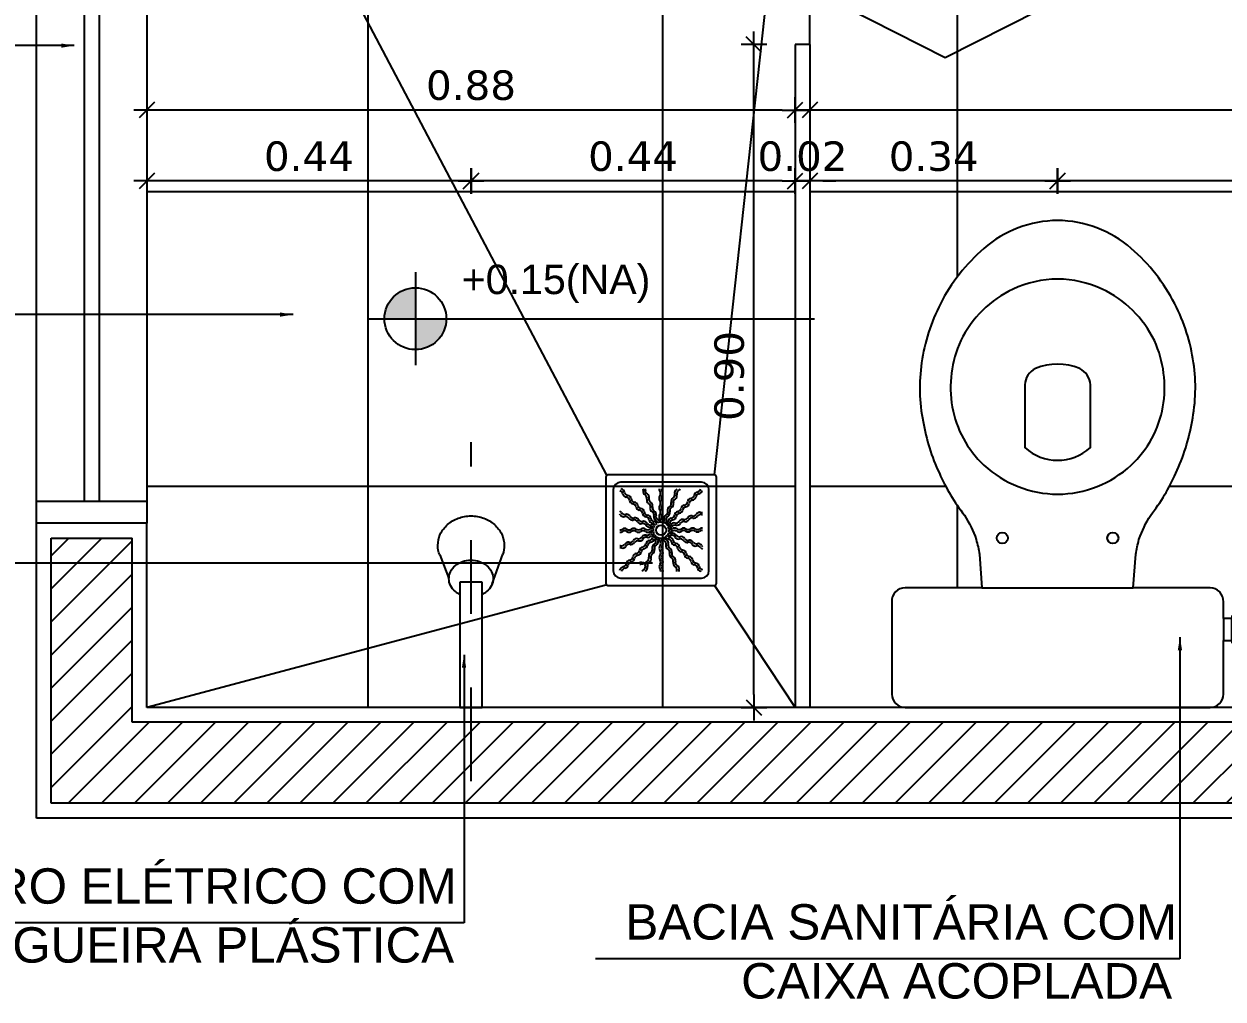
# Model space of a CAD drawing. Extents: x -36 to 357, y 137 to 237.
# Drawn here: x 40.93 to 42.558, y 200.85 to 202.173 of the extents above; entities that cross this region are included whole.
import ezdxf

# ---------------------------------------------------------------- set-up
doc = ezdxf.new("R2010")
doc.units = 0
doc.header["$LTSCALE"] = 0.01
doc.linetypes.add('CONTINU', pattern=[0])
doc.linetypes.add('DASHDOT', pattern=[25.4, 12.7, -6.35, 0, -6.35])
doc.layers.get('0').update_dxf_attribs({"linetype": 'CONTINUOUS'})
doc.layers.get('DEFPOINTS').update_dxf_attribs({"linetype": 'CONTINUOUS'})
for name, color, linetype in [('01', 1, 'CONTINUOUS'), ('252', 252, 'CONTINUOUS'), ('A-PAREDE', 5, 'CONTINUOUS'), ('A-PISOS-IDEN', 9, 'CONTINUOUS'), ('A-SOLEIRA', 1, 'CONTINUOUS'), ('ALV-V', 2, 'CONTINUOUS'), ('AR-EXO-EQP', 7, 'DASHDOT'), ('ARQ-CTA-1_025', 1, 'CONTINUOUS'), ('ARQ-EQP-ENCOBERTO', 8, 'CONTINUOUS'), ('ARQ-ESQ-VISTA1', 2, 'CONTINUOUS'), ('ARQ-MOB-VISTA', 1, 'CONTINU'), ('ARQ-SMB-1_025', 1, 'CONTINUOUS'), ('ARQ-TXT-1_025', 2, 'CONTINUOUS'), ('BL-SAN-01', 1, 'CONTINUOUS')]:
    doc.layers.add(name, color=color, linetype=linetype)
doc.styles.add('ESC-50-A20', font='arial.ttf', dxfattribs={"height": 0.1})
doc.styles.add('FNDE Texto Cota 0025', font='verdana.ttf', dxfattribs={"height": 0.04})
doc.dimstyles.new('FNDE 1-0025', dxfattribs={"dimscale": 5, "dimtxt": 0.04, "dimasz": 0.0035, "dimexe": 0.15, "dimexo": 0.15, "dimgap": 0.0025, "dimtad": 1, "dimzin": 1, "dimdsep": 46, "dimtxsty": 'FNDE Texto Cota 0025', "dimblk": 'tic', "dimcen": 0.015, "dimdle": 0.15, "dimse1": 1, "dimse2": 1, "dimclrd": 251, "dimclre": 251, "dimclrt": 256, "dimaunit": 1, "dimadec": 3, "dimazin": 0, "dimtfac": 1, "dimtix": 1, "dimtmove": 2, "dimatfit": 3, "dimfxl": 0.15, "dimtvp": 1, "dimtolj": 1, "dimtzin": 0, "dimarcsym": 0})

# ---------------------------------------------------------------- blocks, each defined once
blk = doc.blocks.new('A$C739A738C')
at = {"color": 1}
for points in [[(0.2525, 0, 0.182004), (0.3525, 0.038, 0.098298), (0.4115, 0.113, 0.085166), (0.437, 0.193, 0.08648), (0.435, 0.273, 0.067868), (0.413, 0.343, 0.06199), (0.379, 0.4, -0.060779), (0.363, 0.433, -0.023796), (0.3585, 0.453), (0.3553, 0.4985), (0.4595, 0.4985, 0.424217), (0.4775, 0.5175), (0.4775, 0.54), (0.4775, 0.57), (0.4775, 0.643, 0.418036), (0.4595, 0.661), (0.2525, 0.661), (0.0455, 0.661, 0.418036), (0.0275, 0.643), (0.0275, 0.57), (0.016, 0.57), (0.016, 0.573), (0, 0.573), (0, 0.555), (0, 0.537), (0.016, 0.537), (0.016, 0.54), (0.0275, 0.54), (0.0275, 0.5175, 0.424217), (0.0455, 0.4985), (0.1497, 0.4985), (0.1465, 0.453, -0.023796), (0.142, 0.433, -0.060779), (0.126, 0.4, 0.06199), (0.092, 0.343, 0.067868), (0.07, 0.273, 0.08648), (0.068, 0.193, 0.085166), (0.0935, 0.113, 0.098298), (0.1525, 0.038, 0.182004)], [(0.2825, 0.201, 0.276984), (0.297, 0.223), (0.297, 0.308, 0.393258), (0.208, 0.308), (0.208, 0.223, 0.276984), (0.2225, 0.201, 0.2)]]:
    blk.add_lwpolyline(points, format="xyb", close=True, dxfattribs=at)
for points in [[(0.016, 0.57), (0.016, 0.54)], [(0.0275, 0.54), (0.0275, 0.57)], [(0.3553, 0.4985), (0.2525, 0.4985), (0.1497, 0.4985)]]:
    blk.add_lwpolyline(points, dxfattribs=at)
for centre in [(0.1775, 0.431), (0.3275, 0.431)]:
    blk.add_circle(centre, 0.0075, dxfattribs=at)
for centre, radius, start, end in [((0.2535, 0.2227), 0.1488, 90.3748, 132.7332), ((0.2515, 0.2227), 0.1488, 47.2668, 89.6252), ((0.2494, 0.2281), 0.1421, 132.9857, 169.8951), ((0.2556, 0.2281), 0.1421, 10.1049, 47.0143), ((0.2624, 0.2268), 0.1551, 170.2788, 204.2845), ((0.2426, 0.2268), 0.1551, 335.7155, 9.7212), ((0.2558, 0.2287), 0.1499, 205.9856, 244.8271), ((0.2492, 0.2287), 0.1499, 295.1729, 334.0144), ((0.2543, 0.2299), 0.1504, 245.5324, 269.3097), ((0.2507, 0.2299), 0.1504, 270.6903, 294.4676)]:
    blk.add_arc(centre, radius, start, end, dxfattribs=at)
blk = doc.blocks.new('CH-D-PL')
at = {"layer": 'AR-EXO-EQP'}
blk.add_line((-0.1, 0), (0.36, 0), dxfattribs=at)
at = {"layer": 'BL-SAN-01'}
for p, q in [((0.168, 0.0288), (0.2081, 0.043)), ((0, -0.015), (0, 0.015)), ((0, 0.015), (0.17, 0.015)), ((0.17, 0.015), (0.17, -0.015)), ((0.17, -0.015), (0, -0.015)), ((0.207, -0.0425), (0.175, -0.03))]:
    blk.add_line(p, q, dxfattribs=at)
for points in [[(0.22, -0.045, 0.109452), (0.2351, -0.0417, 0.102376), (0.2483, -0.0318, 0.093737), (0.2569, -0.0175, 0.088426), (0.26, 0, 0.088426), (0.2569, 0.0175, 0.093737), (0.2483, 0.0318, 0.102376), (0.2351, 0.0417, 0.109452), (0.22, 0.045, 0.085068), (0.2081, 0.043, 0.102376)], [(0.1533, -0.015, 0.061293), (0.1573, -0.0212, 0.104065), (0.1657, -0.0278, 0.115836), (0.175, -0.03, 0.115836), (0.1843, -0.0278, 0.104065), (0.1927, -0.0212, 0.09084), (0.198, -0.0117, 0.083285), (0.2, 0, 0.083285), (0.198, 0.0117, 0.09084), (0.1927, 0.0212, 0.104065), (0.1843, 0.0278, 0.115836), (0.175, 0.03, 0.115836), (0.1657, 0.0278, 0.104065), (0.1573, 0.0212, 0.061293), (0.1533, 0.015, 0.083285)], [(0.207, -0.0425, 0.093692), (0.22, -0.045, 0.109452)]]:
    blk.add_lwpolyline(points, format="xyb", dxfattribs=at)
blk = doc.blocks.new('tic')
at = {"color": 251}
for p, q in [((0, -1), (0, 1)), ((-1, 0), (1, 0))]:
    blk.add_line(p, q, dxfattribs=at)
blk.add_line((-0.6, -0.6), (0.6, 0.6))
blk = doc.blocks.new('*D189')
at = {"layer": 'ARQ-CTA-1_025', "color": 251, "lineweight": -2}
blk.add_line((42.9967, 201.9601), (42.3506, 201.9601), dxfattribs=at)
at = {"layer": 'DEFPOINTS', "color": 0}
for p in [(42.3331, 201.9601), (42.3331, 201.8456), (43.0142, 201.4975)]:
    blk.add_point(p, dxfattribs=at)
at = {"layer": 'ARQ-CTA-1_025', "color": 251, "lineweight": -2, "xscale": 0.0175, "yscale": 0.0175, "zscale": 0.0175, "rotation": 180}
blk.add_blockref('tic', (42.3331, 201.9601), dxfattribs=at)
at = {"layer": 'ARQ-CTA-1_025', "color": 251, "lineweight": -2, "xscale": 0.0175, "yscale": 0.0175, "zscale": 0.0175}
blk.add_blockref('tic', (43.0142, 201.9601), dxfattribs=at)
at = {"layer": 'ARQ-CTA-1_025', "insert": (42.6736, 201.9935), "char_height": 0.04, "attachment_point": 5, "style": 'FNDE Texto Cota 0025'}
blk.add_mtext('\\A1;0.68', dxfattribs=at)
blk = doc.blocks.new('*D190')
at = {"layer": 'ARQ-CTA-1_025', "color": 251, "lineweight": -2}
blk.add_line((42.3156, 201.9601), (42.0144, 201.9601), dxfattribs=at)
at = {"layer": 'DEFPOINTS', "color": 0}
for p in [(41.9969, 201.9601), (42.3331, 201.8456), (41.9969, 201.4448)]:
    blk.add_point(p, dxfattribs=at)
at = {"layer": 'ARQ-CTA-1_025', "color": 251, "lineweight": -2, "xscale": 0.0175, "yscale": 0.0175, "zscale": 0.0175, "rotation": 180}
blk.add_blockref('tic', (41.9969, 201.9601), dxfattribs=at)
at = {"layer": 'ARQ-CTA-1_025', "color": 251, "lineweight": -2, "xscale": 0.0175, "yscale": 0.0175, "zscale": 0.0175}
blk.add_blockref('tic', (42.3331, 201.9601), dxfattribs=at)
at = {"layer": 'ARQ-CTA-1_025', "insert": (42.165, 201.9934), "char_height": 0.04, "attachment_point": 5, "style": 'FNDE Texto Cota 0025'}
blk.add_mtext('\\A1;0.34', dxfattribs=at)
blk = doc.blocks.new('*D191')
at = {"layer": 'ARQ-CTA-1_025', "color": 251, "lineweight": -2}
for p, q in [((41.9594, 201.9601), (41.9419, 201.9601)), ((41.9969, 201.9601), (41.9769, 201.9601)), ((42.0144, 201.9601), (42.0319, 201.9601))]:
    blk.add_line(p, q, dxfattribs=at)
at = {"layer": 'DEFPOINTS', "color": 0}
for p in [(41.9769, 201.9601), (41.9769, 201.4448), (41.9969, 201.4448)]:
    blk.add_point(p, dxfattribs=at)
at = {"layer": 'ARQ-CTA-1_025', "color": 251, "lineweight": -2, "xscale": 0.0175, "yscale": 0.0175, "zscale": 0.0175}
blk.add_blockref('tic', (41.9769, 201.9601), dxfattribs=at)
at = {"layer": 'ARQ-CTA-1_025', "color": 251, "lineweight": -2, "xscale": 0.0175, "yscale": 0.0175, "zscale": 0.0175, "rotation": 180}
blk.add_blockref('tic', (41.9969, 201.9601), dxfattribs=at)
at = {"layer": 'ARQ-CTA-1_025', "insert": (41.9869, 201.9934), "char_height": 0.04, "attachment_point": 5, "style": 'FNDE Texto Cota 0025'}
blk.add_mtext('\\A1;0.02', dxfattribs=at)
blk = doc.blocks.new('*D192')
at = {"layer": 'ARQ-CTA-1_025', "color": 251, "lineweight": -2}
blk.add_line((41.9594, 201.9601), (41.5544, 201.9601), dxfattribs=at)
at = {"layer": 'DEFPOINTS', "color": 0}
for p in [(41.5369, 201.9601), (41.5369, 201.6148), (41.9769, 201.4448)]:
    blk.add_point(p, dxfattribs=at)
at = {"layer": 'ARQ-CTA-1_025', "color": 251, "lineweight": -2, "xscale": 0.0175, "yscale": 0.0175, "zscale": 0.0175, "rotation": 180}
blk.add_blockref('tic', (41.5369, 201.9601), dxfattribs=at)
at = {"layer": 'ARQ-CTA-1_025', "color": 251, "lineweight": -2, "xscale": 0.0175, "yscale": 0.0175, "zscale": 0.0175}
blk.add_blockref('tic', (41.9769, 201.9601), dxfattribs=at)
at = {"layer": 'ARQ-CTA-1_025', "insert": (41.7569, 201.9934), "char_height": 0.04, "attachment_point": 5, "style": 'FNDE Texto Cota 0025'}
blk.add_mtext('\\A1;0.44', dxfattribs=at)
blk = doc.blocks.new('*D193')
at = {"layer": 'ARQ-CTA-1_025', "color": 251, "lineweight": -2}
blk.add_line((41.5194, 201.9601), (41.1144, 201.9601), dxfattribs=at)
at = {"layer": 'DEFPOINTS', "color": 0}
for p in [(41.0969, 201.9601), (41.5369, 201.6148), (41.0969, 201.4448)]:
    blk.add_point(p, dxfattribs=at)
at = {"layer": 'ARQ-CTA-1_025', "color": 251, "lineweight": -2, "xscale": 0.0175, "yscale": 0.0175, "zscale": 0.0175, "rotation": 180}
blk.add_blockref('tic', (41.0969, 201.9601), dxfattribs=at)
at = {"layer": 'ARQ-CTA-1_025', "color": 251, "lineweight": -2, "xscale": 0.0175, "yscale": 0.0175, "zscale": 0.0175}
blk.add_blockref('tic', (41.5369, 201.9601), dxfattribs=at)
at = {"layer": 'ARQ-CTA-1_025', "insert": (41.3169, 201.9934), "char_height": 0.04, "attachment_point": 5, "style": 'FNDE Texto Cota 0025'}
blk.add_mtext('\\A1;0.44', dxfattribs=at)
blk = doc.blocks.new('*D194')
at = {"layer": 'ARQ-CTA-1_025', "color": 251, "lineweight": -2}
blk.add_line((43.3794, 202.0564), (42.0144, 202.0564), dxfattribs=at)
at = {"layer": 'DEFPOINTS', "color": 0}
for p in [(41.9969, 202.0564), (41.9969, 201.4035), (43.3969, 201.4035)]:
    blk.add_point(p, dxfattribs=at)
at = {"layer": 'ARQ-CTA-1_025', "color": 251, "lineweight": -2, "xscale": 0.0175, "yscale": 0.0175, "zscale": 0.0175, "rotation": 180}
blk.add_blockref('tic', (41.9969, 202.0564), dxfattribs=at)
at = {"layer": 'ARQ-CTA-1_025', "color": 251, "lineweight": -2, "xscale": 0.0175, "yscale": 0.0175, "zscale": 0.0175}
blk.add_blockref('tic', (43.3969, 202.0564), dxfattribs=at)
at = {"layer": 'ARQ-CTA-1_025', "insert": (42.6969, 202.0897), "char_height": 0.04, "attachment_point": 5, "style": 'FNDE Texto Cota 0025'}
blk.add_mtext('\\A1;1.40', dxfattribs=at)
blk = doc.blocks.new('*D195')
at = {"layer": 'ARQ-CTA-1_025', "color": 251, "lineweight": -2}
blk.add_line((41.9594, 202.0564), (41.1144, 202.0564), dxfattribs=at)
at = {"layer": 'DEFPOINTS', "color": 0}
for p in [(41.0969, 202.0564), (41.0969, 201.4035), (41.9769, 201.4035)]:
    blk.add_point(p, dxfattribs=at)
at = {"layer": 'ARQ-CTA-1_025', "color": 251, "lineweight": -2, "xscale": 0.0175, "yscale": 0.0175, "zscale": 0.0175, "rotation": 180}
blk.add_blockref('tic', (41.0969, 202.0564), dxfattribs=at)
at = {"layer": 'ARQ-CTA-1_025', "color": 251, "lineweight": -2, "xscale": 0.0175, "yscale": 0.0175, "zscale": 0.0175}
blk.add_blockref('tic', (41.9769, 202.0564), dxfattribs=at)
at = {"layer": 'ARQ-CTA-1_025', "insert": (41.5369, 202.0898), "char_height": 0.04, "attachment_point": 5, "style": 'FNDE Texto Cota 0025'}
blk.add_mtext('\\A1;0.88', dxfattribs=at)
blk = doc.blocks.new('*D252')
at = {"layer": 'ARQ-CTA-1_025', "color": 251, "lineweight": -2}
blk.add_line((41.9209, 201.2629), (41.9209, 202.1279), dxfattribs=at)
at = {"layer": 'DEFPOINTS', "color": 0}
for p in [(41.9209, 202.1454), (41.9769, 202.1454), (41.9769, 201.2454)]:
    blk.add_point(p, dxfattribs=at)
at = {"layer": 'ARQ-CTA-1_025', "color": 251, "lineweight": -2, "xscale": 0.0175, "yscale": 0.0175, "zscale": 0.0175}
for p, rotation in [((41.9209, 202.1454), 90), ((41.9209, 201.2454), 270)]:
    blk.add_blockref('tic', p, dxfattribs=dict(at, rotation=rotation))
at = {"layer": 'ARQ-CTA-1_025', "insert": (41.8876, 201.6954), "char_height": 0.04, "attachment_point": 5, "rotation": 90, "style": 'FNDE Texto Cota 0025'}
blk.add_mtext('\\A1;0.90', dxfattribs=at)
blk = doc.blocks.new('FNDE-Nível Planta-1_025')
at = {"linetype": 'Continuous', "ltscale": 0.5}
h = blk.add_hatch(color=251, dxfattribs=at)
h.paths.add_polyline_path([(135.6568, 3.8132), (135.6568, 3.8552, 0.414214), (135.6148, 3.8132)])
h.paths.add_polyline_path([(135.6568, 3.8132), (135.6568, 3.7712, 0.414214), (135.6988, 3.8132)])
at = {"color": 251}
for p, q in [((135.6568, 3.8762), (135.6568, 3.7502)), ((135.5938, 3.8132), (135.6988, 3.8132)), ((135.6988, 3.8132), (136.1987, 3.8132))]:
    blk.add_line(p, q, dxfattribs=at)
blk.add_circle((135.6568, 3.8132), 0.042, dxfattribs=at)
blk = doc.blocks.new('A$C29B145EC')
at = {"layer": '01', "color": 251, "ltscale": 10}
for p, q in [((0, 0.6883), (0, 0.0117)), ((0.6883, 0.7), (0.0117, 0.7)), ((0.7, 0.0117), (0.7, 0.6883)), ((0.6067, 0.6533), (0.0933, 0.6533)), ((0.0467, 0.6067), (0.0467, 0.0933)), ((0.6533, 0.0933), (0.6533, 0.6067)), ((0.3228, 0.3929), (0.3117, 0.3833)), ((0.3413, 0.4), (0.3274, 0.3954)), ((0.3611, 0.3995), (0.3465, 0.4006)), ((0.3792, 0.3915), (0.3661, 0.3981)), ((0.3929, 0.3772), (0.3833, 0.3883)), ((0.3005, 0.3611), (0.2994, 0.3465)), ((0.3, 0.3413), (0.3046, 0.3274)), ((0.3085, 0.3792), (0.3019, 0.3661)), ((0.3071, 0.3228), (0.3167, 0.3117)), ((0.3208, 0.3085), (0.3339, 0.3019)), ((0.3587, 0.3), (0.3726, 0.3046)), ((0.3772, 0.3071), (0.3883, 0.3167)), ((0.3915, 0.3208), (0.3981, 0.3339)), ((0.4, 0.3587), (0.3954, 0.3726)), ((0.3995, 0.3389), (0.4006, 0.3535)), ((0.3389, 0.3005), (0.3535, 0.2994)), ((0.0117, 0), (0.6883, 0)), ((0.0933, 0.0467), (0.6067, 0.0467))]:
    blk.add_line(p, q, dxfattribs=at)
blk.add_circle((0.35, 0.35), 0.0321, dxfattribs=at)
for centre, radius, start, end in [((0.0117, 0.6883), 0.0117, 90, 180), ((0.6883, 0.6883), 0.0117, 0, 90), ((0.0933, 0.6067), 0.0467, 90, 180), ((0.1017, 0.6349), 0.0245, 259.28678, 261.81216), ((0.0947, 0.5865), 0.0245, 45, 81.81216), ((0.2134, 0.6065), 0.0245, 345.68784, 11.38853), ((0.2271, 0.6122), 0.0245, 345.68784, 358.02046), ((0.3613, 0.6101), 0.0245, 177.07178, 216.81216), ((0.3761, 0.6101), 0.0245, 177.07178, 216.81216), ((0.4348, 0.628), 0.0245, 300.68784, 317.20212), ((0.4485, 0.6223), 0.0245, 300.68784, 333.42235), ((0.576, 0.6158), 0.0245, 315, 349.44028), ((0.6067, 0.6067), 0.0467, 0, 90), ((0.1003, 0.5997), 0.0117, 178.15805, 180), ((0.0842, 0.576), 0.0245, 45, 79.44028), ((0.0842, 0.576), 0.0245, 8.18784, 45), ((0.1326, 0.5832), 0.0245, 188.18784, 225), ((0.0947, 0.5865), 0.0245, 8.18784, 45), ((0.1326, 0.5832), 0.0245, 225, 261.81216), ((0.1431, 0.5936), 0.0245, 188.18784, 225), ((0.1431, 0.5936), 0.0245, 225, 261.81216), ((0.1256, 0.5347), 0.0245, 45, 81.81216), ((0.1361, 0.5452), 0.0245, 45, 81.81216), ((0.1256, 0.5347), 0.0245, 8.18784, 45), ((0.1741, 0.5419), 0.0245, 188.18784, 225), ((0.1361, 0.5452), 0.0245, 8.18784, 45), ((0.1846, 0.5524), 0.0245, 188.18784, 225), ((0.1846, 0.5524), 0.0245, 225, 261.81216), ((0.2609, 0.5946), 0.0245, 165.68784, 202.5), ((0.2609, 0.5946), 0.0245, 202.5, 239.31216), ((0.2359, 0.5525), 0.0245, 22.5, 59.31216), ((0.2746, 0.6003), 0.0245, 165.68784, 202.5), ((0.2746, 0.6003), 0.0245, 202.5, 239.31216), ((0.2359, 0.5525), 0.0245, 345.68784, 22.5), ((0.2834, 0.5406), 0.0245, 165.68784, 202.5), ((0.2496, 0.5582), 0.0245, 22.5, 59.31216), ((0.2496, 0.5582), 0.0245, 345.68784, 22.5), ((0.2971, 0.5463), 0.0245, 165.68784, 202.5), ((0.2971, 0.5463), 0.0245, 202.5, 239.31216), ((0.3614, 0.5516), 0.0245, 143.18784, 180), ((0.3614, 0.5516), 0.0245, 180, 216.81216), ((0.3221, 0.5807), 0.0245, 0, 36.81216), ((0.3221, 0.5807), 0.0245, 323.18784, 0), ((0.3222, 0.5222), 0.0245, 0, 36.81216), ((0.3762, 0.5516), 0.0245, 143.18784, 180), ((0.3762, 0.5516), 0.0245, 180, 216.81216), ((0.3369, 0.5807), 0.0245, 0, 36.81216), ((0.3369, 0.5807), 0.0245, 323.18784, 0), ((0.337, 0.5222), 0.0245, 0, 36.81216), ((0.4377, 0.5319), 0.0245, 157.5, 194.31216), ((0.4377, 0.5319), 0.0245, 120.68784, 157.5), ((0.4125, 0.5739), 0.0245, 300.68784, 337.5), ((0.4514, 0.5262), 0.0245, 157.5, 194.31216), ((0.4514, 0.5262), 0.0245, 120.68784, 157.5), ((0.4125, 0.5739), 0.0245, 337.5, 14.31216), ((0.4599, 0.586), 0.0245, 157.5, 194.31216), ((0.4599, 0.586), 0.0245, 120.68784, 157.5), ((0.4262, 0.5682), 0.0245, 300.68784, 337.5), ((0.4262, 0.5682), 0.0245, 337.5, 14.31216), ((0.4737, 0.5803), 0.0245, 157.5, 194.31216), ((0.4737, 0.5803), 0.0245, 120.68784, 157.5), ((0.5419, 0.5259), 0.0245, 135, 171.81216), ((0.5419, 0.5259), 0.0245, 98.18784, 135), ((0.5524, 0.5154), 0.0245, 135, 171.81216), ((0.5524, 0.5154), 0.0245, 98.18784, 135), ((0.5347, 0.5744), 0.0245, 278.18784, 315), ((0.5452, 0.5639), 0.0245, 278.18784, 315), ((0.5347, 0.5744), 0.0245, 315, 351.81216), ((0.5832, 0.5674), 0.0245, 135, 171.81216), ((0.5452, 0.5639), 0.0245, 315, 351.81216), ((0.5832, 0.5674), 0.0245, 98.18784, 135), ((0.5936, 0.5569), 0.0245, 135, 171.81216), ((0.5936, 0.5569), 0.0245, 98.18784, 135), ((0.576, 0.6158), 0.0245, 278.18784, 315), ((0.5865, 0.6053), 0.0245, 278.18784, 315), ((0.5865, 0.6053), 0.0245, 315, 351.81216), ((0.0777, 0.4485), 0.0245, 30.68784, 63.42235), ((0.1197, 0.4737), 0.0245, 210.68784, 247.5), ((0.1741, 0.5419), 0.0245, 225, 261.81216), ((0.1671, 0.4934), 0.0245, 45, 81.81216), ((0.1776, 0.5039), 0.0245, 45, 81.81216), ((0.1671, 0.4934), 0.0245, 8.18784, 45), ((0.2155, 0.5006), 0.0245, 188.18784, 225), ((0.1776, 0.5039), 0.0245, 8.18784, 45), ((0.2155, 0.5006), 0.0245, 225, 261.81216), ((0.226, 0.5111), 0.0245, 188.18784, 225), ((0.226, 0.5111), 0.0245, 225, 261.81216), ((0.2085, 0.4521), 0.0245, 45, 81.81216), ((0.219, 0.4626), 0.0245, 45, 81.81216), ((0.2085, 0.4521), 0.0245, 8.18784, 45), ((0.257, 0.4593), 0.0245, 188.18784, 225), ((0.219, 0.4626), 0.0245, 8.18784, 45), ((0.2675, 0.4698), 0.0245, 188.18784, 225), ((0.2834, 0.5406), 0.0245, 202.5, 239.31216), ((0.2584, 0.4985), 0.0245, 22.5, 59.31216), ((0.2584, 0.4985), 0.0245, 345.68784, 22.5), ((0.3059, 0.4866), 0.0245, 165.68784, 202.5), ((0.3059, 0.4866), 0.0245, 202.5, 239.31216), ((0.2721, 0.5042), 0.0245, 22.5, 59.31216), ((0.2809, 0.4445), 0.0245, 22.5, 59.31216), ((0.2721, 0.5042), 0.0245, 345.68784, 22.5), ((0.3196, 0.4923), 0.0245, 165.68784, 202.5), ((0.3196, 0.4923), 0.0245, 202.5, 239.31216), ((0.2946, 0.4502), 0.0245, 22.5, 59.31216), ((0.2946, 0.4502), 0.0245, 345.68784, 22.5), ((0.3615, 0.4931), 0.0245, 143.18784, 180), ((0.3615, 0.4931), 0.0245, 180, 216.81216), ((0.3222, 0.5222), 0.0245, 323.18784, 0), ((0.3223, 0.4637), 0.0245, 0, 36.81216), ((0.3223, 0.4637), 0.0245, 323.18784, 0), ((0.3764, 0.4931), 0.0245, 143.18784, 180), ((0.3764, 0.4931), 0.0245, 180, 216.81216), ((0.337, 0.5222), 0.0245, 323.18784, 0), ((0.3372, 0.4637), 0.0245, 0, 36.81216), ((0.3372, 0.4637), 0.0245, 323.18784, 0), ((0.368, 0.4657), 0.0245, 300.68784, 337.5), ((0.368, 0.4657), 0.0245, 337.5, 14.31216), ((0.4154, 0.4778), 0.0245, 157.5, 194.31216), ((0.4154, 0.4778), 0.0245, 120.68784, 157.5), ((0.3902, 0.5198), 0.0245, 300.68784, 337.5), ((0.3817, 0.46), 0.0245, 337.5, 14.31216), ((0.4291, 0.4721), 0.0245, 157.5, 194.31216), ((0.4291, 0.4721), 0.0245, 120.68784, 157.5), ((0.3902, 0.5198), 0.0245, 337.5, 14.31216), ((0.4039, 0.5141), 0.0245, 300.68784, 337.5), ((0.4039, 0.5141), 0.0245, 337.5, 14.31216), ((0.4593, 0.443), 0.0245, 135, 171.81216), ((0.4593, 0.443), 0.0245, 98.18784, 135), ((0.4698, 0.4325), 0.0245, 98.18784, 135), ((0.4521, 0.4915), 0.0245, 278.18784, 315), ((0.4626, 0.481), 0.0245, 278.18784, 315), ((0.4521, 0.4915), 0.0245, 315, 351.81216), ((0.5006, 0.4845), 0.0245, 135, 171.81216), ((0.4626, 0.481), 0.0245, 315, 351.81216), ((0.5006, 0.4845), 0.0245, 98.18784, 135), ((0.5111, 0.474), 0.0245, 135, 171.81216), ((0.5111, 0.474), 0.0245, 98.18784, 135), ((0.4934, 0.5329), 0.0245, 278.18784, 315), ((0.5039, 0.5224), 0.0245, 278.18784, 315), ((0.4934, 0.5329), 0.0245, 315, 351.81216), ((0.5039, 0.5224), 0.0245, 315, 351.81216), ((0.5946, 0.4391), 0.0245, 112.5, 149.31216), ((0.5946, 0.4391), 0.0245, 75.68784, 112.5), ((0.6065, 0.4866), 0.0245, 255.68784, 281.38853), ((0.072, 0.4348), 0.0245, 30.68784, 47.20212), ((0.114, 0.4599), 0.0245, 210.68784, 247.5), ((0.114, 0.4599), 0.0245, 247.5, 284.31216), ((0.1197, 0.4737), 0.0245, 247.5, 284.31216), ((0.1261, 0.4125), 0.0245, 67.5, 104.31216), ((0.1318, 0.4262), 0.0245, 67.5, 104.31216), ((0.1261, 0.4125), 0.0245, 30.68784, 67.5), ((0.1318, 0.4262), 0.0245, 30.68784, 67.5), ((0.1681, 0.4377), 0.0245, 210.68784, 247.5), ((0.1738, 0.4514), 0.0245, 210.68784, 247.5), ((0.1681, 0.4377), 0.0245, 247.5, 284.31216), ((0.1738, 0.4514), 0.0245, 247.5, 284.31216), ((0.1802, 0.3902), 0.0245, 67.5, 104.31216), ((0.1859, 0.4039), 0.0245, 67.5, 104.31216), ((0.1802, 0.3902), 0.0245, 30.68784, 67.5), ((0.1859, 0.4039), 0.0245, 30.68784, 67.5), ((0.2222, 0.4154), 0.0245, 210.68784, 247.5), ((0.2279, 0.4291), 0.0245, 210.68784, 247.5), ((0.2222, 0.4154), 0.0245, 247.5, 284.31216), ((0.2279, 0.4291), 0.0245, 247.5, 284.31216), ((0.2343, 0.368), 0.0245, 67.5, 104.31216), ((0.24, 0.3817), 0.0245, 67.5, 104.31216), ((0.257, 0.4593), 0.0245, 225, 261.81216), ((0.2343, 0.368), 0.0245, 30.68784, 67.5), ((0.24, 0.3817), 0.0245, 30.68784, 67.5), ((0.2675, 0.4698), 0.0245, 225, 261.81216), ((0.25, 0.4109), 0.0245, 45, 81.81216), ((0.2763, 0.3931), 0.0245, 210.68784, 247.5), ((0.282, 0.4068), 0.0245, 210.68784, 247.5), ((0.2605, 0.4214), 0.0245, 45, 81.81216), ((0.25, 0.4109), 0.0245, 8.18784, 45), ((0.282, 0.4068), 0.0245, 247.5, 284.31216), ((0.2984, 0.418), 0.0245, 188.18784, 225), ((0.2605, 0.4214), 0.0245, 8.18784, 45), ((0.2984, 0.418), 0.0245, 225, 261.81216), ((0.3089, 0.4285), 0.0245, 188.18784, 225), ((0.2941, 0.3594), 0.0245, 67.5, 104.31216), ((0.3089, 0.4285), 0.0245, 225, 261.81216), ((0.2915, 0.3696), 0.0245, 45, 81.81216), ((0.2809, 0.4445), 0.0245, 345.68784, 22.5), ((0.2941, 0.3594), 0.0245, 53.97071, 67.5), ((0.3284, 0.4326), 0.0245, 165.68784, 202.5), ((0.3019, 0.3801), 0.0245, 45, 81.81216), ((0.3284, 0.4326), 0.0245, 202.5, 239.31216), ((0.2915, 0.3696), 0.0245, 34.11599, 45), ((0.3034, 0.3905), 0.0245, 22.5, 59.31216), ((0.3421, 0.4383), 0.0245, 165.68784, 202.5), ((0.3019, 0.3801), 0.0245, 31.47071, 45), ((0.3421, 0.4383), 0.0245, 202.5, 239.31216), ((0.3034, 0.3905), 0.0245, 11.61599, 22.5), ((0.3171, 0.3962), 0.0245, 22.5, 59.31216), ((0.3616, 0.4346), 0.0245, 143.18784, 180), ((0.3616, 0.4346), 0.0245, 180, 216.81216), ((0.3171, 0.3962), 0.0245, 8.97071, 22.5), ((0.3225, 0.4053), 0.0245, 0, 36.81216), ((0.3225, 0.4053), 0.0245, 349.11599, 0), ((0.3765, 0.4346), 0.0245, 143.18784, 180), ((0.3765, 0.4346), 0.0245, 180, 216.81216), ((0.3373, 0.4053), 0.0245, 0, 36.81216), ((0.3373, 0.4053), 0.0245, 346.47071, 0), ((0.3457, 0.4116), 0.0245, 326.61599, 337.5), ((0.3457, 0.4116), 0.0245, 337.5, 14.31216), ((0.3931, 0.4237), 0.0245, 157.5, 194.31216), ((0.3931, 0.4237), 0.0245, 120.68784, 157.5), ((0.3594, 0.4059), 0.0245, 323.97071, 337.5), ((0.3594, 0.4059), 0.0245, 337.5, 14.31216), ((0.4068, 0.418), 0.0245, 157.5, 194.31216), ((0.3696, 0.4085), 0.0245, 304.11599, 315), ((0.4068, 0.418), 0.0245, 120.68784, 157.5), ((0.3696, 0.4085), 0.0245, 315, 351.81216), ((0.3801, 0.3981), 0.0245, 301.47071, 315), ((0.418, 0.4016), 0.0245, 135, 171.81216), ((0.3817, 0.46), 0.0245, 300.68784, 337.5), ((0.3801, 0.3981), 0.0245, 315, 351.81216), ((0.3905, 0.3966), 0.0245, 292.5, 329.31216), ((0.418, 0.4016), 0.0245, 98.18784, 135), ((0.4285, 0.3911), 0.0245, 135, 171.81216), ((0.4285, 0.3911), 0.0245, 98.18784, 135), ((0.4326, 0.3716), 0.0245, 112.5, 149.31216), ((0.4109, 0.45), 0.0245, 278.18784, 315), ((0.4383, 0.3579), 0.0245, 112.5, 149.31216), ((0.4326, 0.3716), 0.0245, 75.68784, 112.5), ((0.4214, 0.4395), 0.0245, 278.18784, 315), ((0.4109, 0.45), 0.0245, 315, 351.81216), ((0.4383, 0.3579), 0.0245, 75.68784, 112.5), ((0.4445, 0.4191), 0.0245, 255.68784, 292.5), ((0.4214, 0.4395), 0.0245, 315, 351.81216), ((0.4502, 0.4054), 0.0245, 255.68784, 292.5), ((0.4698, 0.4325), 0.0245, 135, 171.81216), ((0.4445, 0.4191), 0.0245, 292.5, 329.31216), ((0.4502, 0.4054), 0.0245, 292.5, 329.31216), ((0.4866, 0.3941), 0.0245, 112.5, 149.31216), ((0.4923, 0.3804), 0.0245, 112.5, 149.31216), ((0.4866, 0.3941), 0.0245, 75.68784, 112.5), ((0.4923, 0.3804), 0.0245, 75.68784, 112.5), ((0.4985, 0.4416), 0.0245, 255.68784, 292.5), ((0.5042, 0.4279), 0.0245, 255.68784, 292.5), ((0.4985, 0.4416), 0.0245, 292.5, 329.31216), ((0.5042, 0.4279), 0.0245, 292.5, 329.31216), ((0.5406, 0.4166), 0.0245, 112.5, 149.31216), ((0.5463, 0.4029), 0.0245, 112.5, 149.31216), ((0.5406, 0.4166), 0.0245, 75.68784, 112.5), ((0.5463, 0.4029), 0.0245, 75.68784, 112.5), ((0.5525, 0.4641), 0.0245, 255.68784, 292.5), ((0.5582, 0.4504), 0.0245, 255.68784, 292.5), ((0.5525, 0.4641), 0.0245, 292.5, 329.31216), ((0.5582, 0.4504), 0.0245, 292.5, 329.31216), ((0.6003, 0.4254), 0.0245, 112.5, 149.31216), ((0.6003, 0.4254), 0.0245, 75.68784, 112.5), ((0.6122, 0.4729), 0.0245, 255.68784, 268.02046), ((0.0899, 0.3761), 0.0245, 267.07178, 270), ((0.0899, 0.3613), 0.0245, 267.07178, 270), ((0.0899, 0.3761), 0.0245, 270, 306.81216), ((0.0899, 0.3613), 0.0245, 270, 306.81216), ((0.1193, 0.3369), 0.0245, 90, 126.81216), ((0.1193, 0.3221), 0.0245, 90, 126.81216), ((0.1193, 0.3369), 0.0245, 53.18784, 90), ((0.1193, 0.3221), 0.0245, 53.18784, 90), ((0.1484, 0.3762), 0.0245, 233.18784, 270), ((0.1484, 0.3614), 0.0245, 233.18784, 270), ((0.1484, 0.3762), 0.0245, 270, 306.81216), ((0.1484, 0.3614), 0.0245, 270, 306.81216), ((0.1778, 0.337), 0.0245, 90, 126.81216), ((0.1778, 0.3222), 0.0245, 90, 126.81216), ((0.1778, 0.337), 0.0245, 53.18784, 90), ((0.1778, 0.3222), 0.0245, 53.18784, 90), ((0.2069, 0.3764), 0.0245, 233.18784, 270), ((0.2069, 0.3615), 0.0245, 233.18784, 270), ((0.2069, 0.3764), 0.0245, 270, 306.81216), ((0.2069, 0.3615), 0.0245, 270, 306.81216), ((0.2077, 0.3196), 0.0245, 292.5, 329.31216), ((0.2362, 0.3372), 0.0245, 90, 126.81216), ((0.2362, 0.3223), 0.0245, 90, 126.81216), ((0.2498, 0.2946), 0.0245, 112.5, 149.31216), ((0.2362, 0.3372), 0.0245, 53.18784, 90), ((0.2362, 0.3223), 0.0245, 53.18784, 90), ((0.2498, 0.2946), 0.0245, 75.68784, 112.5), ((0.2555, 0.2809), 0.0245, 75.68784, 112.5), ((0.2654, 0.3765), 0.0245, 233.18784, 270), ((0.2654, 0.3616), 0.0245, 233.18784, 270), ((0.2617, 0.3421), 0.0245, 255.68784, 292.5), ((0.2674, 0.3284), 0.0245, 255.68784, 292.5), ((0.2654, 0.3765), 0.0245, 270, 306.81216), ((0.2654, 0.3616), 0.0245, 270, 306.81216), ((0.2763, 0.3931), 0.0245, 247.5, 284.31216), ((0.2617, 0.3421), 0.0245, 292.5, 329.31216), ((0.2674, 0.3284), 0.0245, 292.5, 329.31216), ((0.2947, 0.3373), 0.0245, 90, 126.81216), ((0.2947, 0.3225), 0.0245, 90, 126.81216), ((0.2884, 0.3457), 0.0245, 67.5, 104.31216), ((0.3038, 0.3171), 0.0245, 112.5, 149.31216), ((0.3095, 0.3034), 0.0245, 112.5, 149.31216), ((0.2715, 0.3089), 0.0245, 315, 351.81216), ((0.3038, 0.3171), 0.0245, 98.97071, 112.5), ((0.2947, 0.3373), 0.0245, 76.47071, 90), ((0.2947, 0.3225), 0.0245, 79.11599, 90), ((0.3199, 0.3019), 0.0245, 135, 171.81216), ((0.2884, 0.3457), 0.0245, 56.61599, 67.5), ((0.3095, 0.3034), 0.0245, 101.61599, 112.5), ((0.3199, 0.3019), 0.0245, 121.47071, 135), ((0.3304, 0.2915), 0.0245, 135, 171.81216), ((0.3304, 0.2915), 0.0245, 124.11599, 135), ((0.3406, 0.2941), 0.0245, 143.97071, 157.5), ((0.3966, 0.3095), 0.0245, 191.61599, 202.5), ((0.3981, 0.3199), 0.0245, 211.47071, 225), ((0.4085, 0.3304), 0.0245, 214.11599, 225), ((0.4085, 0.3304), 0.0245, 225, 261.81216), ((0.4059, 0.3406), 0.0245, 233.97071, 247.5), ((0.3905, 0.3966), 0.0245, 281.61599, 292.5), ((0.4059, 0.3406), 0.0245, 247.5, 284.31216), ((0.4116, 0.3543), 0.0245, 236.61599, 247.5), ((0.4053, 0.3627), 0.0245, 256.47071, 270), ((0.3962, 0.3829), 0.0245, 278.97071, 292.5), ((0.4053, 0.3775), 0.0245, 259.11599, 270), ((0.4116, 0.3543), 0.0245, 247.5, 284.31216), ((0.4016, 0.282), 0.0245, 45, 81.81216), ((0.4053, 0.3775), 0.0245, 270, 306.81216), ((0.4053, 0.3627), 0.0245, 270, 306.81216), ((0.3962, 0.3829), 0.0245, 292.5, 329.31216), ((0.418, 0.2932), 0.0245, 67.5, 104.31216), ((0.4237, 0.3069), 0.0245, 67.5, 104.31216), ((0.4346, 0.3384), 0.0245, 90, 126.81216), ((0.4346, 0.3235), 0.0245, 90, 126.81216), ((0.418, 0.2932), 0.0245, 30.68784, 67.5), ((0.4237, 0.3069), 0.0245, 30.68784, 67.5), ((0.4346, 0.3384), 0.0245, 53.18784, 90), ((0.4346, 0.3235), 0.0245, 53.18784, 90), ((0.46, 0.3183), 0.0245, 210.68784, 247.5), ((0.4657, 0.332), 0.0245, 210.68784, 247.5), ((0.4637, 0.3777), 0.0245, 233.18784, 270), ((0.4637, 0.3628), 0.0245, 233.18784, 270), ((0.4657, 0.332), 0.0245, 247.5, 284.31216), ((0.4637, 0.3777), 0.0245, 270, 306.81216), ((0.4637, 0.3628), 0.0245, 270, 306.81216), ((0.4778, 0.2846), 0.0245, 67.5, 104.31216), ((0.4931, 0.3385), 0.0245, 90, 126.81216), ((0.4931, 0.3236), 0.0245, 90, 126.81216), ((0.4778, 0.2846), 0.0245, 30.68784, 67.5), ((0.4931, 0.3385), 0.0245, 53.18784, 90), ((0.4931, 0.3236), 0.0245, 53.18784, 90), ((0.5222, 0.3778), 0.0245, 233.18784, 270), ((0.5222, 0.363), 0.0245, 233.18784, 270), ((0.5222, 0.3778), 0.0245, 270, 306.81216), ((0.5222, 0.363), 0.0245, 270, 306.81216), ((0.5516, 0.3386), 0.0245, 90, 126.81216), ((0.5516, 0.3238), 0.0245, 90, 126.81216), ((0.5516, 0.3386), 0.0245, 53.18784, 90), ((0.5516, 0.3238), 0.0245, 53.18784, 90), ((0.5807, 0.3779), 0.0245, 233.18784, 270), ((0.5807, 0.3631), 0.0245, 233.18784, 270), ((0.5807, 0.3779), 0.0245, 270, 306.81216), ((0.5807, 0.3631), 0.0245, 270, 306.81216), ((0.6101, 0.3387), 0.0245, 90, 126.81216), ((0.6101, 0.3239), 0.0245, 90, 126.81216), ((0.6101, 0.3387), 0.0245, 87.07178, 90), ((0.6101, 0.3239), 0.0245, 87.07178, 90), ((0.0878, 0.2271), 0.0245, 75.68784, 88.02046), ((0.0935, 0.2134), 0.0245, 75.68784, 101.38853), ((0.0997, 0.2746), 0.0245, 255.68784, 292.5), ((0.1054, 0.2609), 0.0245, 255.68784, 292.5), ((0.0997, 0.2746), 0.0245, 292.5, 329.31216), ((0.1054, 0.2609), 0.0245, 292.5, 329.31216), ((0.1418, 0.2496), 0.0245, 112.5, 149.31216), ((0.1475, 0.2359), 0.0245, 112.5, 149.31216), ((0.1418, 0.2496), 0.0245, 75.68784, 112.5), ((0.1475, 0.2359), 0.0245, 75.68784, 112.5), ((0.1537, 0.2971), 0.0245, 255.68784, 292.5), ((0.1594, 0.2834), 0.0245, 255.68784, 292.5), ((0.1537, 0.2971), 0.0245, 292.5, 329.31216), ((0.1594, 0.2834), 0.0245, 292.5, 329.31216), ((0.1958, 0.2721), 0.0245, 112.5, 149.31216), ((0.2015, 0.2584), 0.0245, 112.5, 149.31216), ((0.1958, 0.2721), 0.0245, 75.68784, 112.5), ((0.2015, 0.2584), 0.0245, 75.68784, 112.5), ((0.2077, 0.3196), 0.0245, 255.68784, 292.5), ((0.2134, 0.3059), 0.0245, 255.68784, 292.5), ((0.2374, 0.219), 0.0245, 135, 171.81216), ((0.2374, 0.219), 0.0245, 98.18784, 135), ((0.2134, 0.3059), 0.0245, 292.5, 329.31216), ((0.2479, 0.2085), 0.0245, 98.18784, 135), ((0.2302, 0.2675), 0.0245, 278.18784, 315), ((0.2555, 0.2809), 0.0245, 112.5, 149.31216), ((0.2407, 0.257), 0.0245, 278.18784, 315), ((0.2302, 0.2675), 0.0245, 315, 351.81216), ((0.2786, 0.2605), 0.0245, 135, 171.81216), ((0.2407, 0.257), 0.0245, 315, 351.81216), ((0.2786, 0.2605), 0.0245, 98.18784, 135), ((0.2891, 0.25), 0.0245, 135, 171.81216), ((0.2891, 0.25), 0.0245, 98.18784, 135), ((0.2715, 0.3089), 0.0245, 278.18784, 315), ((0.282, 0.2984), 0.0245, 278.18784, 315), ((0.2709, 0.2279), 0.0245, 337.5, 14.31216), ((0.3183, 0.24), 0.0245, 157.5, 194.31216), ((0.3183, 0.24), 0.0245, 120.68784, 157.5), ((0.282, 0.2984), 0.0245, 315, 351.81216), ((0.2932, 0.282), 0.0245, 300.68784, 337.5), ((0.2846, 0.2222), 0.0245, 337.5, 14.31216), ((0.332, 0.2343), 0.0245, 157.5, 194.31216), ((0.332, 0.2343), 0.0245, 120.68784, 157.5), ((0.2932, 0.282), 0.0245, 337.5, 14.31216), ((0.3406, 0.2941), 0.0245, 157.5, 194.31216), ((0.3069, 0.2763), 0.0245, 300.68784, 337.5), ((0.3069, 0.2763), 0.0245, 337.5, 14.31216), ((0.3543, 0.2884), 0.0245, 157.5, 194.31216), ((0.3543, 0.2884), 0.0245, 146.61599, 157.5), ((0.3627, 0.2947), 0.0245, 166.47071, 180), ((0.3627, 0.2947), 0.0245, 180, 216.81216), ((0.3628, 0.2362), 0.0245, 143.18784, 180), ((0.3628, 0.2362), 0.0245, 180, 216.81216), ((0.3235, 0.2654), 0.0245, 0, 36.81216), ((0.3235, 0.2654), 0.0245, 323.18784, 0), ((0.3775, 0.2947), 0.0245, 169.11599, 180), ((0.3775, 0.2947), 0.0245, 180, 216.81216), ((0.3777, 0.2362), 0.0245, 143.18784, 180), ((0.3777, 0.2362), 0.0245, 180, 216.81216), ((0.3384, 0.2654), 0.0245, 0, 36.81216), ((0.3384, 0.2654), 0.0245, 323.18784, 0), ((0.3829, 0.3038), 0.0245, 188.97071, 202.5), ((0.3829, 0.3038), 0.0245, 202.5, 239.31216), ((0.3579, 0.2617), 0.0245, 22.5, 59.31216), ((0.3966, 0.3095), 0.0245, 202.5, 239.31216), ((0.3579, 0.2617), 0.0245, 345.68784, 22.5), ((0.3981, 0.3199), 0.0245, 225, 261.81216), ((0.4054, 0.2498), 0.0245, 165.68784, 202.5), ((0.4054, 0.2498), 0.0245, 202.5, 239.31216), ((0.3716, 0.2674), 0.0245, 22.5, 59.31216), ((0.3804, 0.2077), 0.0245, 22.5, 59.31216), ((0.3716, 0.2674), 0.0245, 345.68784, 22.5), ((0.3911, 0.2715), 0.0245, 45, 81.81216), ((0.4191, 0.2555), 0.0245, 165.68784, 202.5), ((0.4191, 0.2555), 0.0245, 202.5, 239.31216), ((0.3941, 0.2134), 0.0245, 22.5, 59.31216), ((0.3911, 0.2715), 0.0245, 8.18784, 45), ((0.4395, 0.2786), 0.0245, 188.18784, 225), ((0.4016, 0.282), 0.0245, 8.18784, 45), ((0.4395, 0.2786), 0.0245, 225, 261.81216), ((0.45, 0.2891), 0.0245, 188.18784, 225), ((0.45, 0.2891), 0.0245, 225, 261.81216), ((0.4325, 0.2302), 0.0245, 45, 81.81216), ((0.443, 0.2407), 0.0245, 45, 81.81216), ((0.4325, 0.2302), 0.0245, 8.18784, 45), ((0.46, 0.3183), 0.0245, 247.5, 284.31216), ((0.481, 0.2374), 0.0245, 188.18784, 225), ((0.443, 0.2407), 0.0245, 8.18784, 45), ((0.4721, 0.2709), 0.0245, 67.5, 104.31216), ((0.4915, 0.2479), 0.0245, 188.18784, 225), ((0.4915, 0.2479), 0.0245, 225, 261.81216), ((0.4721, 0.2709), 0.0245, 30.68784, 67.5), ((0.5141, 0.2961), 0.0245, 210.68784, 247.5), ((0.5198, 0.3098), 0.0245, 210.68784, 247.5), ((0.5141, 0.2961), 0.0245, 247.5, 284.31216), ((0.5198, 0.3098), 0.0245, 247.5, 284.31216), ((0.5262, 0.2486), 0.0245, 67.5, 104.31216), ((0.5319, 0.2623), 0.0245, 67.5, 104.31216), ((0.5262, 0.2486), 0.0245, 30.68784, 67.5), ((0.5319, 0.2623), 0.0245, 30.68784, 67.5), ((0.5682, 0.2738), 0.0245, 210.68784, 247.5), ((0.5739, 0.2875), 0.0245, 210.68784, 247.5), ((0.5682, 0.2738), 0.0245, 247.5, 284.31216), ((0.5739, 0.2875), 0.0245, 247.5, 284.31216), ((0.5803, 0.2263), 0.0245, 67.5, 104.31216), ((0.586, 0.2401), 0.0245, 67.5, 104.31216), ((0.5803, 0.2263), 0.0245, 30.68784, 67.5), ((0.586, 0.2401), 0.0245, 30.68784, 67.5), ((0.6223, 0.2515), 0.0245, 210.68784, 243.42235), ((0.628, 0.2652), 0.0245, 210.68784, 227.20212), ((0.1548, 0.1361), 0.0245, 135, 171.81216), ((0.1548, 0.1361), 0.0245, 98.18784, 135), ((0.1476, 0.1846), 0.0245, 278.18784, 315), ((0.1581, 0.1741), 0.0245, 278.18784, 315), ((0.1476, 0.1846), 0.0245, 315, 351.81216), ((0.1961, 0.1776), 0.0245, 135, 171.81216), ((0.1581, 0.1741), 0.0245, 315, 351.81216), ((0.1961, 0.1776), 0.0245, 98.18784, 135), ((0.2066, 0.1671), 0.0245, 135, 171.81216), ((0.2066, 0.1671), 0.0245, 98.18784, 135), ((0.1889, 0.226), 0.0245, 278.18784, 315), ((0.1994, 0.2155), 0.0245, 278.18784, 315), ((0.1889, 0.226), 0.0245, 315, 351.81216), ((0.1994, 0.2155), 0.0245, 315, 351.81216), ((0.2479, 0.2085), 0.0245, 135, 171.81216), ((0.2738, 0.1318), 0.0245, 120.68784, 157.5), ((0.2486, 0.1738), 0.0245, 300.68784, 337.5), ((0.2486, 0.1738), 0.0245, 337.5, 14.31216), ((0.2961, 0.1859), 0.0245, 157.5, 194.31216), ((0.2961, 0.1859), 0.0245, 120.68784, 157.5), ((0.2623, 0.1681), 0.0245, 300.68784, 337.5), ((0.2709, 0.2279), 0.0245, 300.68784, 337.5), ((0.2623, 0.1681), 0.0245, 337.5, 14.31216), ((0.3098, 0.1802), 0.0245, 157.5, 194.31216), ((0.3098, 0.1802), 0.0245, 120.68784, 157.5), ((0.2846, 0.2222), 0.0245, 300.68784, 337.5), ((0.363, 0.1778), 0.0245, 143.18784, 180), ((0.363, 0.1778), 0.0245, 180, 216.81216), ((0.3236, 0.2069), 0.0245, 0, 36.81216), ((0.3236, 0.2069), 0.0245, 323.18784, 0), ((0.3238, 0.1484), 0.0245, 0, 36.81216), ((0.3778, 0.1778), 0.0245, 143.18784, 180), ((0.3778, 0.1778), 0.0245, 180, 216.81216), ((0.3385, 0.2069), 0.0245, 0, 36.81216), ((0.3385, 0.2069), 0.0245, 323.18784, 0), ((0.3386, 0.1484), 0.0245, 0, 36.81216), ((0.3804, 0.2077), 0.0245, 345.68784, 22.5), ((0.4279, 0.1958), 0.0245, 165.68784, 202.5), ((0.4279, 0.1958), 0.0245, 202.5, 239.31216), ((0.4029, 0.1537), 0.0245, 22.5, 59.31216), ((0.3941, 0.2134), 0.0245, 345.68784, 22.5), ((0.4416, 0.2015), 0.0245, 165.68784, 202.5), ((0.4416, 0.2015), 0.0245, 202.5, 239.31216), ((0.4029, 0.1537), 0.0245, 345.68784, 22.5), ((0.4166, 0.1594), 0.0245, 22.5, 59.31216), ((0.4166, 0.1594), 0.0245, 345.68784, 22.5), ((0.4641, 0.1475), 0.0245, 165.68784, 202.5), ((0.481, 0.2374), 0.0245, 225, 261.81216), ((0.474, 0.1889), 0.0245, 45, 81.81216), ((0.4845, 0.1994), 0.0245, 45, 81.81216), ((0.474, 0.1889), 0.0245, 8.18784, 45), ((0.5224, 0.1961), 0.0245, 188.18784, 225), ((0.4845, 0.1994), 0.0245, 8.18784, 45), ((0.5224, 0.1961), 0.0245, 225, 261.81216), ((0.5329, 0.2066), 0.0245, 188.18784, 225), ((0.5329, 0.2066), 0.0245, 225, 261.81216), ((0.5154, 0.1476), 0.0245, 45, 81.81216), ((0.5259, 0.1581), 0.0245, 45, 81.81216), ((0.5154, 0.1476), 0.0245, 8.18784, 45), ((0.5259, 0.1581), 0.0245, 8.18784, 45), ((0.5744, 0.1653), 0.0245, 188.18784, 225), ((0.0933, 0.0933), 0.0467, 180, 270), ((0.0651, 0.1017), 0.0245, 349.28678, 351.81216), ((0.1135, 0.0947), 0.0245, 135, 171.81216), ((0.1135, 0.0947), 0.0245, 98.18784, 135), ((0.124, 0.0842), 0.0245, 135, 169.44028), ((0.124, 0.0842), 0.0245, 98.18784, 135), ((0.1064, 0.1431), 0.0245, 278.18784, 315), ((0.1168, 0.1326), 0.0245, 278.18784, 315), ((0.1064, 0.1431), 0.0245, 315, 351.81216), ((0.1168, 0.1326), 0.0245, 315, 351.81216), ((0.1653, 0.1256), 0.0245, 135, 171.81216), ((0.1653, 0.1256), 0.0245, 98.18784, 135), ((0.2515, 0.0777), 0.0245, 120.68784, 153.42235), ((0.2263, 0.1197), 0.0245, 300.68784, 337.5), ((0.2652, 0.072), 0.0245, 120.68784, 137.20212), ((0.2263, 0.1197), 0.0245, 337.5, 14.31216), ((0.2738, 0.1318), 0.0245, 157.5, 194.31216), ((0.2401, 0.114), 0.0245, 300.68784, 337.5), ((0.2401, 0.114), 0.0245, 337.5, 14.31216), ((0.2875, 0.1261), 0.0245, 157.5, 194.31216), ((0.2875, 0.1261), 0.0245, 120.68784, 157.5), ((0.3631, 0.1193), 0.0245, 143.18784, 180), ((0.3631, 0.1193), 0.0245, 180, 216.81216), ((0.3238, 0.1484), 0.0245, 323.18784, 0), ((0.3239, 0.0899), 0.0245, 0, 36.81216), ((0.3239, 0.0899), 0.0245, 357.07178, 0), ((0.3779, 0.1193), 0.0245, 143.18784, 180), ((0.3779, 0.1193), 0.0245, 180, 216.81216), ((0.3386, 0.1484), 0.0245, 323.18784, 0), ((0.3387, 0.0899), 0.0245, 0, 36.81216), ((0.3387, 0.0899), 0.0245, 357.07178, 0), ((0.4504, 0.1418), 0.0245, 165.68784, 202.5), ((0.4504, 0.1418), 0.0245, 202.5, 239.31216), ((0.4254, 0.0997), 0.0245, 22.5, 59.31216), ((0.4641, 0.1475), 0.0245, 202.5, 239.31216), ((0.4254, 0.0997), 0.0245, 345.68784, 22.5), ((0.4729, 0.0878), 0.0245, 165.68784, 178.02046), ((0.4391, 0.1054), 0.0245, 22.5, 59.31216), ((0.4391, 0.1054), 0.0245, 345.68784, 22.5), ((0.4866, 0.0935), 0.0245, 165.68784, 191.38853), ((0.5639, 0.1548), 0.0245, 188.18784, 225), ((0.5639, 0.1548), 0.0245, 225, 261.81216), ((0.5744, 0.1653), 0.0245, 225, 261.81216), ((0.5569, 0.1064), 0.0245, 45, 81.81216), ((0.5674, 0.1168), 0.0245, 45, 81.81216), ((0.5569, 0.1064), 0.0245, 8.18784, 45), ((0.6053, 0.1135), 0.0245, 188.18784, 225), ((0.5674, 0.1168), 0.0245, 8.18784, 45), ((0.6053, 0.1135), 0.0245, 225, 261.81216), ((0.6158, 0.124), 0.0245, 188.18784, 225), ((0.6158, 0.124), 0.0245, 225, 259.44028), ((0.5983, 0.0651), 0.0245, 79.28678, 81.81216), ((0.6067, 0.0933), 0.0467, 270, 0), ((0.0117, 0.0117), 0.0117, 180, 270), ((0.6883, 0.0117), 0.0117, 270, 0)]:
    blk.add_arc(centre, radius, start, end, dxfattribs=at)

msp = doc.modelspace()

# ---------------------------------------------------------------- hatches: boundary and pattern name
at = {"layer": '01'}
h = msp.add_hatch(dxfattribs=at)
h.set_pattern_fill('ANSI31', color=251, scale=0.01)
h.set_pattern_definition([(45, (-88.82469, 199.718134), (-0.02245064, 0.02245064), [])])
h.paths.add_polyline_path([(43.5269, 201.1154), (43.5269, 201.7154), (43.4169, 201.7154), (43.4169, 201.2254), (41.0769, 201.2254), (41.0769, 201.4754), (40.9669, 201.4754), (40.9669, 201.1154)])
h.paths.add_polyline_path([(40.9669, 202.8754), (40.9669, 202.5154), (41.0769, 202.5154), (41.0769, 202.7654), (43.4169, 202.7654), (43.4169, 202.6654), (43.5269, 202.6654), (43.5269, 202.8754)])

# ---------------------------------------------------------------- linework, layer by layer
at = {"layer": '01', "color": 251}
for p, q in [((40.9669, 201.1154), (40.9669, 201.4754)), ((40.9669, 201.4754), (41.0769, 201.4754)), ((41.0769, 201.2254), (41.0769, 201.4754)), ((43.4169, 201.2254), (41.0769, 201.2254)), ((43.5269, 201.1154), (40.9669, 201.1154))]:
    msp.add_line(p, q, dxfattribs=at)
at = {"layer": '252', "color": 251}
for p, q in [((41.3969, 202.7454), (41.3969, 201.2454)), ((41.7969, 202.7454), (41.7969, 201.2454)), ((42.1969, 202.7454), (42.1969, 201.8299)), ((41.9769, 201.9454), (41.0969, 201.9454)), ((43.3969, 201.9454), (41.9969, 201.9454)), ((41.9769, 201.5454), (41.0969, 201.5454)), ((42.1813, 201.5454), (41.9969, 201.5454)), ((42.7716, 201.5454), (42.4849, 201.5454)), ((42.1969, 201.5196), (42.1969, 201.4079))]:
    msp.add_line(p, q, dxfattribs=at)
at = {"layer": 'A-PAREDE'}
for p, q in [((40.9469, 201.0954), (40.9469, 201.4954)), ((41.0969, 201.2454), (41.0969, 201.4954)), ((43.3969, 201.2454), (41.0969, 201.2454)), ((43.5469, 201.0954), (40.9469, 201.0954))]:
    msp.add_line(p, q, dxfattribs=at)
at = {"layer": 'A-PISOS-IDEN'}
for p, q in [((41.7213, 201.5608), (41.0969, 202.7454)), ((41.8674, 201.5611), (41.9969, 202.7454)), ((41.7199, 201.4114), (41.0969, 201.2454)), ((41.8674, 201.4111), (41.9769, 201.2454))]:
    msp.add_line(p, q, dxfattribs=at)
at = {"layer": 'A-SOLEIRA'}
msp.add_line((41.9969, 202.1454), (41.9969, 202.7454), dxfattribs=at)
at = {"layer": 'ALV-V'}
for p, q in [((41.9969, 202.1454), (41.9769, 202.1454)), ((41.9769, 202.1454), (41.9769, 201.2454)), ((41.9969, 202.1454), (41.9969, 201.2454))]:
    msp.add_line(p, q, dxfattribs=at)
at = {"layer": 'ARQ-ESQ-VISTA1', "color": 1}
for p, q in [((40.9469, 201.5254), (40.9469, 202.4654)), ((41.0969, 202.4654), (41.0969, 201.5254))]:
    msp.add_line(p, q, dxfattribs=at)
at = {"layer": 'ARQ-ESQ-VISTA1', "color": 2}
for p, q in [((41.012, 202.4654), (41.012, 201.5258)), ((41.032, 202.4654), (41.032, 201.5258))]:
    msp.add_line(p, q, dxfattribs=at)
msp.add_lwpolyline([(41.0969, 201.5254), (41.0969, 201.4954), (40.9469, 201.4954), (40.9469, 201.5254)], close=True, dxfattribs=at)
at = {"layer": 'ARQ-SMB-1_025'}
msp.add_lwpolyline([(42.0961, 202.2136), (42.0116, 202.2136), (42.1806, 202.1275), (42.3496, 202.2136), (42.2651, 202.2136), (42.2651, 202.2566), (42.0961, 202.2566), (42.0961, 202.2136)], dxfattribs=at)

# ---------------------------------------------------------------- block references
at = {"layer": '01', "color": 251, "xscale": 0.2142857142856215, "yscale": 0.2142857142856215, "zscale": 0.2142857142856215}
msp.add_blockref('A$C29B145EC', (41.7199, 201.4111), dxfattribs=at)
at = {"layer": 'ARQ-EQP-ENCOBERTO', "xscale": -1, "rotation": 270.0000589886631}
msp.add_blockref('CH-D-PL', (41.5369, 201.2454), dxfattribs=at)
at = {"layer": 'ARQ-MOB-VISTA', "rotation": 180.0000589884184}
msp.add_blockref('A$C739A738C', (42.5856, 201.9064), dxfattribs=at)
at = {"layer": 'ARQ-SMB-1_025'}
msp.add_blockref('FNDE-Nível Planta-1_025', (-94.1954, 197.9599), dxfattribs=at)

# ---------------------------------------------------------------- texts
at = {"layer": 'ARQ-SMB-1_025', "style": 'ESC-50-A20'}
msp.add_attdef('+0.15(NA)', (41.5242, 201.8065), 'NA', height=0.04, dxfattribs=at)
at = {"layer": 'ARQ-TXT-1_025', "char_height": 0.048, "attachment_point": 1, "style": 'ESC-50-A20'}
for s, insert, width in [('\\pi0.054022;CHUVEIRO ELÉTRICO COM \\P\\pi0.18453;MANGUEIRA PLÁSTICA', (40.5806, 201.0271), 0.946809), ('\\pi0.021838;BACIA SANITÁRIA COM \\P\\pi0.17894;CAIXA ACOPLADA', (41.7246, 200.9784), 0.774642)]:
    msp.add_mtext(s, dxfattribs=dict(at, insert=insert, width=width))

# ---------------------------------------------------------------- dimensions: what is measured, and where the dimension line sits
at = {"layer": 'ARQ-CTA-1_025'}
dim = msp.add_linear_dim(base=(41.9209, 202.1454), p1=(41.9769, 201.2454), p2=(41.9769, 202.1454), angle=90, dimstyle='FNDE 1-0025', dxfattribs=at)
dim.commit()
dim.dimension.update_dxf_attribs({"geometry": '*D252', "text_midpoint": (41.8876, 201.6954)})
for base, p1, p2, picture, middle in [((41.0969, 202.0564), (41.9769, 201.4035), (41.0969, 201.4035), '*D195', (41.5369, 202.0898)), ((41.9969, 202.0564), (43.3969, 201.4035), (41.9969, 201.4035), '*D194', (42.6969, 202.0897)), ((41.0969, 201.9601), (41.5369, 201.6148), (41.0969, 201.4448), '*D193', (41.3169, 201.9934)), ((41.5369, 201.9601), (41.9769, 201.4448), (41.5369, 201.6148), '*D192', (41.7569, 201.9934)), ((41.9769, 201.9601), (41.9969, 201.4448), (41.9769, 201.4448), '*D191', (41.9869, 201.9934)), ((41.9969, 201.9601), (42.3331, 201.8456), (41.9969, 201.4448), '*D190', (42.165, 201.9934)), ((42.3331, 201.9601), (43.0142, 201.4975), (42.3331, 201.8456), '*D189', (42.6736, 201.9935))]:
    dim = msp.add_linear_dim(base=base, p1=p1, p2=p2, dimstyle='FNDE 1-0025', dxfattribs=at)
    dim.commit()
    dim.dimension.update_dxf_attribs({"geometry": picture, "text_midpoint": middle})

# ---------------------------------------------------------------- leaders
at = {"layer": '01', "color": 3, "ltscale": 10}
for points in [[(40.9982, 202.1438, -0.0402), (40.0493, 202.1438, -0.0402)], [(41.2953, 201.7787, -0.0402), (39.8687, 201.7787, -0.0402)], [(41.7834, 201.4412, -0.0402), (40.7106, 201.4412, -0.0402)]]:
    msp.add_leader(points, dimstyle='FNDE 1-0025', override={"dimtad": 0, "dimlfac": 100, "dimclrd": 252, "dimclre": 252}, dxfattribs=at)
at = {"layer": 'ARQ-SMB-1_025', "ltscale": 10}
for points in [[(42.4992, 201.3407), (42.4992, 200.9044), (41.7059, 200.9044)], [(41.5274, 201.317), (41.5274, 200.953), (40.6062, 200.953)]]:
    msp.add_leader(points, dimstyle='FNDE 1-0025', override={"dimlfac": 100, "dimclrd": 252, "dimclre": 252}, dxfattribs=at)

doc.saveas('drawing.dxf')
